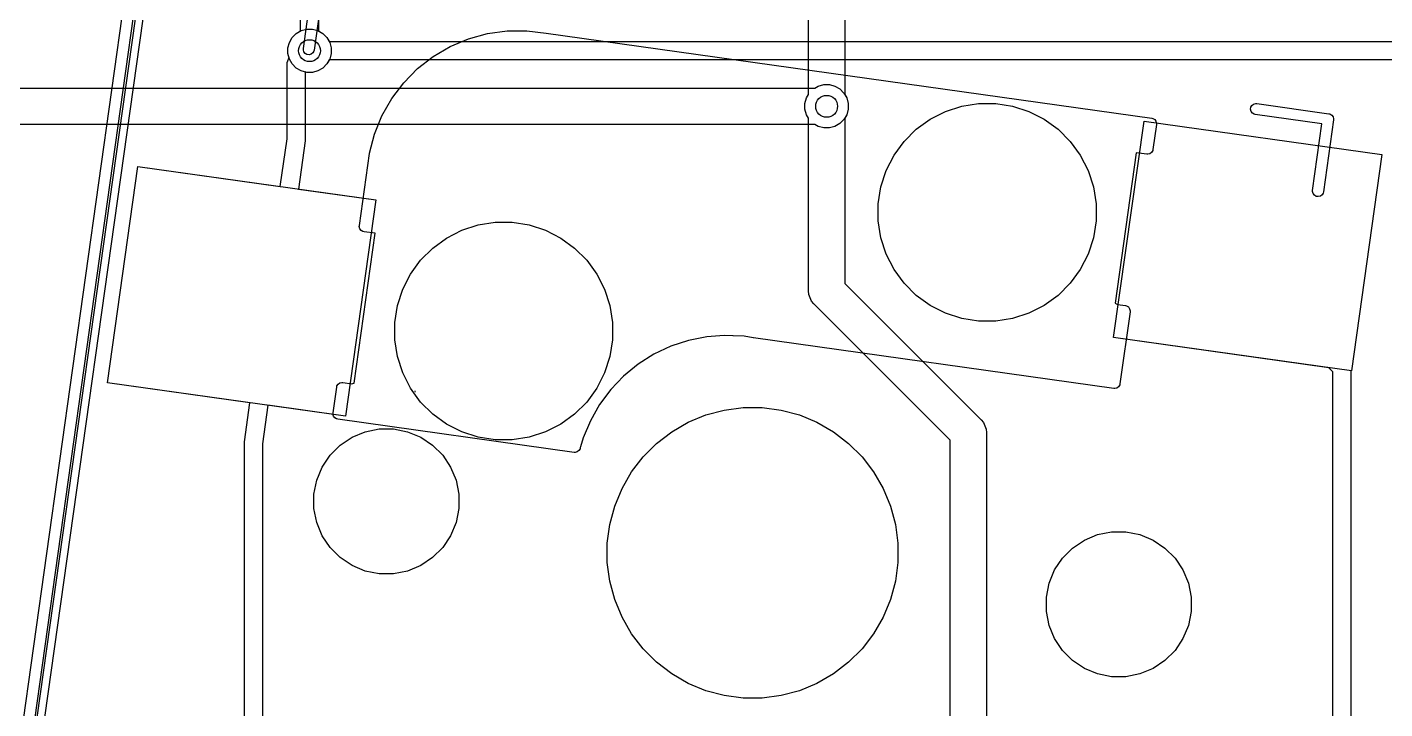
# Model space of a CAD drawing. Header units: millimetres. Extents: x 14 to 286, y -133 to -45.
# Drawn here: x 62.96 to 81.61, y -77.43 to -68.06 of the extents above; entities that cross this region are included whole.
import ezdxf

# ---------------------------------------------------------------- set-up
doc = ezdxf.new("R2010")
doc.units = ezdxf.units.MM
for name, color, linetype, true_color in [('B.Cu', 153, 'CONTINUOUS', 0x4d7fc4), ('B.Mask', 4, 'CONTINUOUS', 0x02ffee), ('B.Paste', 132, 'CONTINUOUS', 0x00c2c2), ('B.Silkscreen', 31, 'CONTINUOUS', 0xe8b2a7), ('F.Cu', 13, 'CONTINUOUS', 0xc83434), ('F.Mask', 201, 'CONTINUOUS', 0xd864ff), ('F.Silkscreen', 41, 'CONTINUOUS', 0xf2eda1), ('User.Drawings', 9, 'CONTINUOUS', 0xc2c2c2)]:
    doc.layers.add(name, color=color, linetype=linetype, true_color=true_color)

msp = doc.modelspace()

# ---------------------------------------------------------------- linework, layer by layer
at = {"layer": 'B.Cu', "linetype": 'CONTINUOUS'}
for p, q in [((73.6904, -68.989646), (73.6904, -64.4918)), ((66.7121, -68.116222), (66.7121, -64.562)), ((66.9621, -64.613776), (66.9621, -68.116222)), ((74.1904, -64.595353), (74.1904, -68.989646)), ((66.559936, -68.272695), (66.599094, -68.204872)), ((66.599094, -68.204872), (66.654472, -68.149494)), ((66.654472, -68.149494), (66.7121, -68.116222)), ((66.9621, -68.116222), (67.019728, -68.149494)), ((67.019728, -68.149494), (67.075106, -68.204872)), ((67.075106, -68.204872), (67.114264, -68.272695)), ((66.539667, -68.348342), (66.559936, -68.272695)), ((66.539667, -68.426658), (66.539667, -68.348342)), ((66.557208, -68.492124), (66.539667, -68.426658)), ((67.114264, -68.272695), (67.134533, -68.348342)), ((67.134533, -68.426658), (67.114264, -68.502305)), ((67.134533, -68.348342), (67.134533, -68.426658)), ((66.5275, -68.5721), (66.529902, -68.547714)), ((66.5275, -69.600462), (66.5275, -68.5721)), ((66.529902, -68.547714), (66.548566, -68.502654)), ((66.548566, -68.502654), (66.548571, -68.502648)), ((66.548571, -68.502648), (66.557208, -68.492124)), ((67.019728, -68.625506), (66.951905, -68.664664)), ((67.075106, -68.570128), (67.019728, -68.625506)), ((67.114264, -68.502305), (67.075106, -68.570128)), ((66.797942, -68.684933), (66.7775, -68.679455)), ((66.7775, -68.679455), (66.7775, -69.6092)), ((66.876258, -68.684933), (66.797942, -68.684933)), ((66.951905, -68.664664), (66.876258, -68.684933)), ((73.663236, -69.036695), (73.6904, -68.989646)), ((74.1904, -68.989646), (74.217564, -69.036695)), ((73.642967, -69.112342), (73.663236, -69.036695)), ((73.642967, -69.190658), (73.642967, -69.112342)), ((73.663236, -69.266305), (73.642967, -69.190658)), ((74.217564, -69.036695), (74.237833, -69.112342)), ((74.237833, -69.190658), (74.217564, -69.266305)), ((74.237833, -69.112342), (74.237833, -69.190658)), ((73.6904, -69.313353), (73.663236, -69.266305)), ((73.6904, -71.688), (73.6904, -69.313353)), ((74.217564, -69.266305), (74.1904, -69.313353)), ((74.1904, -69.313353), (74.1904, -71.584446)), ((77.883613, -72.326508), (78.301132, -69.355704)), ((78.301132, -69.355704), (81.569017, -69.814976)), ((66.435777, -70.253099), (66.5275, -69.600462)), ((66.776284, -69.626597), (66.683344, -70.287893)), ((66.776645, -69.617873), (66.776284, -69.626597)), ((66.7775, -69.6092), (66.776645, -69.617873)), ((81.569017, -69.814976), (81.151498, -72.78578)), ((64.062467, -72.949035), (64.479986, -69.978231)), ((64.479986, -69.978231), (66.435777, -70.253099)), ((66.683344, -70.287893), (67.747871, -70.437503)), ((67.747871, -70.437503), (67.330352, -73.408307)), ((74.1904, -71.584446), (76.062676, -73.456723)), ((73.695204, -71.736773), (73.6904, -71.688)), ((73.732533, -71.826893), (73.695204, -71.736773)), ((73.732537, -71.826897), (73.732533, -71.826893)), ((73.763623, -71.864777), (73.732537, -71.826897)), ((75.6359, -73.737053), (73.763623, -71.864777)), ((80.837469, -72.741646), (77.883613, -72.326508)), ((80.8928, -72.796976), (80.837469, -72.741646)), ((80.8928, -78.687622), (80.8928, -72.796976)), ((81.151498, -72.78578), (81.1428, -72.784557)), ((81.1428, -72.784557), (81.1428, -78.687622)), ((66.018249, -73.223902), (64.062467, -72.949035)), ((65.942917, -73.759903), (66.018249, -73.223902)), ((66.265815, -73.258695), (66.1917, -73.786037)), ((67.330352, -73.408307), (66.265815, -73.258695)), ((76.062676, -73.456723), (76.093762, -73.494602)), ((76.093762, -73.494602), (76.093767, -73.494607)), ((76.093767, -73.494607), (76.131096, -73.584727)), ((76.131096, -73.584727), (76.1359, -73.6335)), ((76.1359, -73.6335), (76.1359, -79.195246)), ((65.9417, -73.7773), (65.942555, -73.768614)), ((65.9417, -89.384023), (65.9417, -73.7773)), ((65.942555, -73.768614), (65.942917, -73.759903)), ((66.1917, -73.786037), (66.1917, -89.4358)), ((75.6359, -79.2988), (75.6359, -73.737053))]:
    msp.add_line(p, q, dxfattribs=at)
at = {"layer": 'B.Cu'}
for centre in [(66.8371, -68.3875), (73.9404, -69.1515)]:
    msp.add_circle(centre, 0.15, dxfattribs=at)
at = {"layer": 'B.Mask', "linetype": 'CONTINUOUS'}
for p, q in [((75.571855, -69.222119), (75.795712, -69.149383)), ((75.795712, -69.149383), (76.028191, -69.112562)), ((76.028191, -69.112562), (76.263569, -69.112562)), ((76.263569, -69.112562), (76.496048, -69.149383)), ((76.496048, -69.149383), (76.719905, -69.222119)), ((75.171708, -69.467329), (75.362132, -69.328978)), ((75.362132, -69.328978), (75.571855, -69.222119)), ((76.719905, -69.222119), (76.929628, -69.328978)), ((76.929628, -69.328978), (77.120052, -69.467329)), ((77.883613, -72.326508), (78.301132, -69.355704)), ((78.301132, -69.355704), (81.569017, -69.814976)), ((75.005271, -69.633766), (75.171708, -69.467329)), ((77.120052, -69.467329), (77.286489, -69.633766)), ((74.86692, -69.82419), (75.005271, -69.633766)), ((77.286489, -69.633766), (77.42484, -69.82419)), ((74.760061, -70.033913), (74.86692, -69.82419)), ((77.42484, -69.82419), (77.531699, -70.033913)), ((81.569017, -69.814976), (81.151498, -72.78578)), ((64.062467, -72.949035), (64.479986, -69.978231)), ((64.479986, -69.978231), (67.747871, -70.437503)), ((74.687325, -70.25777), (74.760061, -70.033913)), ((77.531699, -70.033913), (77.604435, -70.25777)), ((74.650504, -70.490249), (74.687325, -70.25777)), ((77.604435, -70.25777), (77.641256, -70.490249)), ((67.747871, -70.437503), (67.330352, -73.408307)), ((74.650504, -70.725627), (74.650504, -70.490249)), ((77.641256, -70.490249), (77.641256, -70.725627)), ((68.72043, -70.96051), (68.930153, -70.853651)), ((68.930153, -70.853651), (69.15401, -70.780915)), ((69.15401, -70.780915), (69.386489, -70.744094)), ((69.386489, -70.744094), (69.621867, -70.744094)), ((69.621867, -70.744094), (69.854346, -70.780915)), ((69.854346, -70.780915), (70.078203, -70.853651)), ((70.078203, -70.853651), (70.287926, -70.96051)), ((74.687325, -70.958106), (74.650504, -70.725627)), ((77.641256, -70.725627), (77.604435, -70.958106)), ((68.530006, -71.098861), (68.72043, -70.96051)), ((70.287926, -70.96051), (70.47835, -71.098861)), ((74.760061, -71.181963), (74.687325, -70.958106)), ((77.604435, -70.958106), (77.531699, -71.181963)), ((68.363569, -71.265298), (68.530006, -71.098861)), ((70.47835, -71.098861), (70.644787, -71.265298)), ((74.86692, -71.391686), (74.760061, -71.181963)), ((77.531699, -71.181963), (77.42484, -71.391686)), ((68.225218, -71.455722), (68.363569, -71.265298)), ((70.644787, -71.265298), (70.783138, -71.455722)), ((75.005271, -71.58211), (74.86692, -71.391686)), ((77.42484, -71.391686), (77.286489, -71.58211)), ((68.118359, -71.665445), (68.225218, -71.455722)), ((70.783138, -71.455722), (70.889997, -71.665445)), ((75.171708, -71.748547), (75.005271, -71.58211)), ((77.286489, -71.58211), (77.120052, -71.748547)), ((68.045623, -71.889302), (68.118359, -71.665445)), ((70.889997, -71.665445), (70.962733, -71.889302)), ((75.362132, -71.886898), (75.171708, -71.748547)), ((77.120052, -71.748547), (76.929628, -71.886898)), ((68.008802, -72.121781), (68.045623, -71.889302)), ((70.962733, -71.889302), (70.999554, -72.121781)), ((75.571855, -71.993757), (75.362132, -71.886898)), ((76.929628, -71.886898), (76.719905, -71.993757)), ((68.008802, -72.357159), (68.008802, -72.121781)), ((70.999554, -72.121781), (70.999554, -72.357159)), ((75.795712, -72.066493), (75.571855, -71.993757)), ((76.028191, -72.103314), (75.795712, -72.066493)), ((76.263569, -72.103314), (76.028191, -72.103314)), ((76.496048, -72.066493), (76.263569, -72.103314)), ((76.719905, -71.993757), (76.496048, -72.066493)), ((68.045623, -72.589638), (68.008802, -72.357159)), ((70.999554, -72.357159), (70.962733, -72.589638)), ((81.151498, -72.78578), (77.883613, -72.326508)), ((68.118359, -72.813495), (68.045623, -72.589638)), ((70.962733, -72.589638), (70.889997, -72.813495)), ((68.225218, -73.023218), (68.118359, -72.813495)), ((70.889997, -72.813495), (70.783138, -73.023218)), ((67.330352, -73.408307), (64.062467, -72.949035)), ((68.363569, -73.213642), (68.225218, -73.023218)), ((70.783138, -73.023218), (70.644787, -73.213642)), ((68.530006, -73.380079), (68.363569, -73.213642)), ((70.644787, -73.213642), (70.47835, -73.380079)), ((72.533419, -73.323429), (72.792794, -73.289282)), ((72.792794, -73.289282), (73.054406, -73.289282)), ((73.054406, -73.289282), (73.313781, -73.323429)), ((68.72043, -73.51843), (68.530006, -73.380079)), ((70.47835, -73.380079), (70.287926, -73.51843)), ((72.039023, -73.491255), (72.280721, -73.39114)), ((72.280721, -73.39114), (72.533419, -73.323429)), ((73.313781, -73.323429), (73.566479, -73.39114)), ((73.566479, -73.39114), (73.808177, -73.491255)), ((67.421641, -73.69608), (67.602753, -73.621061)), ((67.602753, -73.621061), (67.795021, -73.582816)), ((67.795021, -73.582816), (67.991055, -73.582816)), ((67.991055, -73.582816), (68.183323, -73.621061)), ((68.183323, -73.621061), (68.364435, -73.69608)), ((68.930153, -73.625289), (68.72043, -73.51843)), ((69.15401, -73.698025), (68.930153, -73.625289)), ((70.078203, -73.625289), (69.854346, -73.698025)), ((70.287926, -73.51843), (70.078203, -73.625289)), ((71.604908, -73.78132), (71.81246, -73.622061)), ((71.81246, -73.622061), (72.039023, -73.491255)), ((73.808177, -73.491255), (74.03474, -73.622061)), ((74.03474, -73.622061), (74.242292, -73.78132)), ((67.120028, -73.943608), (67.258645, -73.804991)), ((67.258645, -73.804991), (67.421641, -73.69608)), ((68.364435, -73.69608), (68.527431, -73.804991)), ((68.527431, -73.804991), (68.666048, -73.943608)), ((69.386489, -73.734846), (69.15401, -73.698025)), ((69.621867, -73.734846), (69.386489, -73.734846)), ((69.854346, -73.698025), (69.621867, -73.734846)), ((71.41992, -73.966308), (71.604908, -73.78132)), ((74.242292, -73.78132), (74.42728, -73.966308)), ((67.011117, -74.106604), (67.120028, -73.943608)), ((68.666048, -73.943608), (68.774959, -74.106604)), ((71.260661, -74.17386), (71.41992, -73.966308)), ((74.42728, -73.966308), (74.586539, -74.17386)), ((66.936098, -74.287716), (67.011117, -74.106604)), ((68.774959, -74.106604), (68.849978, -74.287716)), ((71.129855, -74.400423), (71.260661, -74.17386)), ((74.586539, -74.17386), (74.717345, -74.400423)), ((66.897853, -74.479984), (66.936098, -74.287716)), ((68.849978, -74.287716), (68.888223, -74.479984)), ((71.02974, -74.642121), (71.129855, -74.400423)), ((74.717345, -74.400423), (74.81746, -74.642121)), ((66.897853, -74.676018), (66.897853, -74.479984)), ((68.888223, -74.479984), (68.888223, -74.676018)), ((66.936098, -74.868286), (66.897853, -74.676018)), ((68.888223, -74.676018), (68.849978, -74.868286)), ((70.962029, -74.894819), (71.02974, -74.642121)), ((74.81746, -74.642121), (74.885171, -74.894819)), ((67.011117, -75.049398), (66.936098, -74.868286)), ((68.849978, -74.868286), (68.774959, -75.049398)), ((70.927882, -75.154194), (70.962029, -74.894819)), ((74.885171, -74.894819), (74.919318, -75.154194)), ((67.120028, -75.212394), (67.011117, -75.049398)), ((68.774959, -75.049398), (68.666048, -75.212394)), ((70.927882, -75.415806), (70.927882, -75.154194)), ((74.919318, -75.154194), (74.919318, -75.415806)), ((77.319769, -75.218989), (77.482765, -75.110078)), ((77.482765, -75.110078), (77.663877, -75.035059)), ((77.663877, -75.035059), (77.856145, -74.996814)), ((77.856145, -74.996814), (78.052179, -74.996814)), ((78.052179, -74.996814), (78.244447, -75.035059)), ((78.244447, -75.035059), (78.425559, -75.110078)), ((78.425559, -75.110078), (78.588555, -75.218989)), ((67.258645, -75.351011), (67.120028, -75.212394)), ((68.666048, -75.212394), (68.527431, -75.351011)), ((77.181152, -75.357606), (77.319769, -75.218989)), ((78.588555, -75.218989), (78.727172, -75.357606)), ((67.421641, -75.459922), (67.258645, -75.351011)), ((67.602753, -75.534941), (67.421641, -75.459922)), ((67.795021, -75.573186), (67.602753, -75.534941)), ((68.183323, -75.534941), (67.991055, -75.573186)), ((68.364435, -75.459922), (68.183323, -75.534941)), ((68.527431, -75.351011), (68.364435, -75.459922)), ((70.962029, -75.675181), (70.927882, -75.415806)), ((74.919318, -75.415806), (74.885171, -75.675181)), ((76.997222, -75.701714), (77.072241, -75.520602)), ((77.072241, -75.520602), (77.181152, -75.357606)), ((78.727172, -75.357606), (78.836083, -75.520602)), ((78.836083, -75.520602), (78.911102, -75.701714)), ((67.991055, -75.573186), (67.795021, -75.573186)), ((71.02974, -75.927879), (70.962029, -75.675181)), ((74.885171, -75.675181), (74.81746, -75.927879)), ((76.958977, -75.893982), (76.997222, -75.701714)), ((78.911102, -75.701714), (78.949347, -75.893982)), ((76.958977, -76.090016), (76.958977, -75.893982)), ((78.949347, -75.893982), (78.949347, -76.090016)), ((71.129855, -76.169577), (71.02974, -75.927879)), ((74.81746, -75.927879), (74.717345, -76.169577)), ((76.997222, -76.282284), (76.958977, -76.090016)), ((78.949347, -76.090016), (78.911102, -76.282284)), ((71.260661, -76.39614), (71.129855, -76.169577)), ((74.717345, -76.169577), (74.586539, -76.39614)), ((77.072241, -76.463396), (76.997222, -76.282284)), ((78.911102, -76.282284), (78.836083, -76.463396)), ((71.41992, -76.603692), (71.260661, -76.39614)), ((74.586539, -76.39614), (74.42728, -76.603692)), ((77.181152, -76.626392), (77.072241, -76.463396)), ((78.836083, -76.463396), (78.727172, -76.626392)), ((71.604908, -76.78868), (71.41992, -76.603692)), ((74.42728, -76.603692), (74.242292, -76.78868)), ((77.319769, -76.765009), (77.181152, -76.626392)), ((78.727172, -76.626392), (78.588555, -76.765009)), ((71.81246, -76.947939), (71.604908, -76.78868)), ((74.242292, -76.78868), (74.03474, -76.947939)), ((77.482765, -76.87392), (77.319769, -76.765009)), ((78.588555, -76.765009), (78.425559, -76.87392)), ((72.039023, -77.078745), (71.81246, -76.947939)), ((74.03474, -76.947939), (73.808177, -77.078745)), ((77.663877, -76.948939), (77.482765, -76.87392)), ((77.856145, -76.987184), (77.663877, -76.948939)), ((78.052179, -76.987184), (77.856145, -76.987184)), ((78.244447, -76.948939), (78.052179, -76.987184)), ((78.425559, -76.87392), (78.244447, -76.948939)), ((72.280721, -77.17886), (72.039023, -77.078745)), ((72.533419, -77.246571), (72.280721, -77.17886)), ((73.566479, -77.17886), (73.313781, -77.246571)), ((73.808177, -77.078745), (73.566479, -77.17886)), ((72.792794, -77.280718), (72.533419, -77.246571)), ((73.054406, -77.280718), (72.792794, -77.280718)), ((73.313781, -77.246571), (73.054406, -77.280718))]:
    msp.add_line(p, q, dxfattribs=at)
at = {"layer": 'B.Paste', "linetype": 'CONTINUOUS'}
for p, q in [((77.883613, -72.326508), (78.301132, -69.355704)), ((78.301132, -69.355704), (81.569017, -69.814976)), ((81.569017, -69.814976), (81.151498, -72.78578)), ((64.062467, -72.949035), (64.479986, -69.978231)), ((64.479986, -69.978231), (67.747871, -70.437503)), ((67.747871, -70.437503), (67.330352, -73.408307)), ((81.151498, -72.78578), (77.883613, -72.326508)), ((67.330352, -73.408307), (64.062467, -72.949035))]:
    msp.add_line(p, q, dxfattribs=at)
at = {"layer": 'B.Silkscreen', "linetype": 'CONTINUOUS'}
for p, q in [((68.770313, -68.329999), (69.020667, -68.224309)), ((69.020667, -68.224309), (69.282676, -68.152201)), ((69.282676, -68.152201), (69.551854, -68.114908)), ((69.551854, -68.114908), (69.823598, -68.11307)), ((69.823598, -68.11307), (70.087725, -68.146026)), ((70.087725, -68.146026), (70.089561, -68.146103)), ((70.089561, -68.146103), (78.407814, -69.315157)), ((68.535895, -68.467463), (68.770313, -68.329999)), ((68.130574, -68.827801), (68.321426, -68.634349)), ((68.321426, -68.634349), (68.535895, -68.467463)), ((67.966605, -69.044508), (68.130574, -68.827801)), ((67.832326, -69.280764), (67.966605, -69.044508)), ((67.730032, -69.532526), (67.832326, -69.280764)), ((78.407814, -69.315157), (78.422103, -69.31862)), ((78.422103, -69.31862), (78.447317, -69.333473)), ((78.447317, -69.333473), (78.464928, -69.356843)), ((78.464928, -69.356843), (78.471989, -69.384146)), ((67.661476, -69.795486), (67.730032, -69.532526)), ((78.471646, -69.399865), (78.422935, -69.746459)), ((78.472255, -69.385175), (78.471646, -69.399865)), ((78.471989, -69.384146), (78.472255, -69.385175)), ((78.422935, -69.746459), (78.419472, -69.760748)), ((67.521689, -70.789449), (67.660862, -69.799181)), ((67.660862, -69.799181), (67.661571, -69.796251)), ((67.661571, -69.796251), (67.661476, -69.795486)), ((78.194638, -69.79011), (77.904398, -71.855278)), ((78.338226, -69.810291), (78.194638, -69.79011)), ((78.352906, -69.810899), (78.338226, -69.810291)), ((78.352917, -69.810901), (78.352906, -69.810899)), ((78.381249, -69.803573), (78.352917, -69.810901)), ((78.404619, -69.785962), (78.381249, -69.803573)), ((78.419472, -69.760748), (78.404619, -69.785962)), ((67.521079, -70.804139), (67.521689, -70.789449)), ((67.528407, -70.832471), (67.521079, -70.804139)), ((67.546018, -70.855841), (67.528407, -70.832471)), ((67.571232, -70.870694), (67.546018, -70.855841)), ((67.585521, -70.874157), (67.571232, -70.870694)), ((67.449611, -72.954924), (67.739014, -70.895728)), ((67.739014, -70.895728), (67.585521, -70.874157)), ((77.904398, -71.855278), (77.937127, -71.874557)), ((77.937127, -71.874557), (78.045964, -71.889854)), ((78.109796, -71.974562), (77.970622, -72.96483)), ((78.045964, -71.889854), (78.060253, -71.893317)), ((78.060253, -71.893317), (78.085467, -71.90817)), ((78.085467, -71.90817), (78.103078, -71.93154)), ((78.103078, -71.93154), (78.110406, -71.959872)), ((78.110406, -71.959872), (78.109796, -71.974562)), ((72.294213, -72.317757), (72.042771, -72.367928)), ((72.531188, -72.300004), (72.294213, -72.317757)), ((72.650623, -72.304625), (72.531188, -72.300004)), ((72.655158, -72.303595), (72.650623, -72.304625)), ((72.806006, -72.310751), (72.655158, -72.303595)), ((72.932355, -72.332451), (72.806006, -72.310751)), ((72.932849, -72.332379), (72.932355, -72.332451)), ((72.934574, -72.332797), (72.932849, -72.332379)), ((77.885914, -73.028662), (72.934574, -72.332797)), ((71.799318, -72.448369), (71.567482, -72.557879)), ((72.042771, -72.367928), (71.799318, -72.448369)), ((71.350721, -72.694827), (71.152265, -72.85717)), ((71.567482, -72.557879), (71.350721, -72.694827)), ((71.152265, -72.85717), (70.975073, -73.042489)), ((67.159839, -73.364146), (67.209941, -73.00765)), ((67.209941, -73.00765), (67.213404, -72.99336)), ((67.213404, -72.99336), (67.228257, -72.968146)), ((67.228257, -72.968146), (67.251627, -72.950535)), ((67.251627, -72.950535), (67.253154, -72.95014)), ((67.253154, -72.95014), (67.279959, -72.943207)), ((67.279959, -72.943207), (67.294649, -72.943817)), ((67.294649, -72.943817), (67.420028, -72.961438)), ((67.420028, -72.961438), (67.445823, -72.954767)), ((67.445823, -72.954767), (67.449611, -72.954924)), ((68.28481, -73.062624), (68.283759, -73.06768)), ((68.283759, -73.06768), (68.294107, -73.069134)), ((68.294107, -73.069134), (68.28481, -73.062624)), ((70.975073, -73.042489), (70.821786, -73.248021)), ((77.900603, -73.029271), (77.885914, -73.028662)), ((77.900604, -73.029272), (77.900603, -73.029271)), ((77.900605, -73.029272), (77.900604, -73.029271)), ((77.900604, -73.029271), (77.900604, -73.029272)), ((77.928936, -73.021944), (77.900605, -73.029272)), ((77.952306, -73.004333), (77.928936, -73.021944)), ((77.967159, -72.979119), (77.952306, -73.004333)), ((77.970622, -72.96483), (77.967159, -72.979119)), ((70.821786, -73.248021), (70.69469, -73.470702)), ((67.159229, -73.378836), (67.159839, -73.364146)), ((67.166557, -73.407168), (67.159229, -73.378836)), ((67.184168, -73.430538), (67.166557, -73.407168)), ((67.209382, -73.445391), (67.184168, -73.430538)), ((67.223671, -73.448854), (67.209382, -73.445391)), ((70.47175, -73.905342), (67.223671, -73.448854)), ((70.69469, -73.470702), (70.595679, -73.707212)), ((70.552995, -73.855799), (70.538142, -73.881013)), ((70.555334, -73.839154), (70.552995, -73.855799)), ((70.561018, -73.830637), (70.555334, -73.839154)), ((70.595679, -73.707212), (70.561018, -73.830637)), ((70.48644, -73.905952), (70.47175, -73.905342)), ((70.514772, -73.898624), (70.48644, -73.905952)), ((70.538142, -73.881013), (70.514772, -73.898624))]:
    msp.add_line(p, q, dxfattribs=at)
at = {"layer": 'F.Cu', "linetype": 'CONTINUOUS'}
for p, q in [((66.559936, -68.272695), (66.599094, -68.204872)), ((66.599094, -68.204872), (66.654472, -68.149494)), ((66.654472, -68.149494), (66.722295, -68.110336)), ((66.722295, -68.110336), (66.797942, -68.090067)), ((66.797942, -68.090067), (66.876258, -68.090067)), ((66.876258, -68.090067), (66.951905, -68.110336)), ((66.951905, -68.110336), (67.019728, -68.149494)), ((67.019728, -68.149494), (67.075106, -68.204872)), ((67.075106, -68.204872), (67.108378, -68.2625)), ((67.108378, -68.2625), (97.1338, -68.2625)), ((66.539667, -68.348342), (66.559936, -68.272695)), ((66.539667, -68.426658), (66.539667, -68.348342)), ((66.559936, -68.502305), (66.539667, -68.426658)), ((66.599094, -68.570128), (66.559936, -68.502305)), ((66.654472, -68.625506), (66.599094, -68.570128)), ((66.722295, -68.664664), (66.654472, -68.625506)), ((67.019728, -68.625506), (66.951905, -68.664664)), ((67.075106, -68.570128), (67.019728, -68.625506)), ((67.108378, -68.5125), (67.075106, -68.570128)), ((97.082024, -68.5125), (67.108378, -68.5125)), ((66.797942, -68.684933), (66.722295, -68.664664)), ((66.876258, -68.684933), (66.797942, -68.684933)), ((66.951905, -68.664664), (66.876258, -68.684933)), ((62.2554, -68.9015), (73.778546, -68.9015)), ((73.778546, -68.9015), (73.825595, -68.874336)), ((73.825595, -68.874336), (73.901242, -68.854067)), ((73.901242, -68.854067), (73.979558, -68.854067)), ((73.979558, -68.854067), (74.055205, -68.874336)), ((74.055205, -68.874336), (74.123028, -68.913494)), ((74.123028, -68.913494), (74.178406, -68.968872)), ((74.178406, -68.968872), (74.217564, -69.036695)), ((74.217564, -69.036695), (74.237833, -69.112342)), ((74.237833, -69.190658), (74.217564, -69.266305)), ((74.237833, -69.112342), (74.237833, -69.190658)), ((74.178406, -69.334128), (74.123028, -69.389506)), ((74.217564, -69.266305), (74.178406, -69.334128)), ((73.778546, -69.4015), (62.358953, -69.4015)), ((73.825595, -69.428664), (73.778546, -69.4015)), ((73.901242, -69.448933), (73.825595, -69.428664)), ((73.979558, -69.448933), (73.901242, -69.448933)), ((74.055205, -69.428664), (73.979558, -69.448933)), ((74.123028, -69.389506), (74.055205, -69.428664))]:
    msp.add_line(p, q, dxfattribs=at)
at = {"layer": 'F.Cu'}
for centre in [(66.8371, -68.3875), (73.9404, -69.1515)]:
    msp.add_circle(centre, 0.15, dxfattribs=at)
at = {"layer": 'F.Mask', "linetype": 'CONTINUOUS'}
for p, q in [((75.571855, -69.222119), (75.795712, -69.149383)), ((75.795712, -69.149383), (76.028191, -69.112562)), ((76.028191, -69.112562), (76.263569, -69.112562)), ((76.263569, -69.112562), (76.496048, -69.149383)), ((76.496048, -69.149383), (76.719905, -69.222119)), ((75.171708, -69.467329), (75.362132, -69.328978)), ((75.362132, -69.328978), (75.571855, -69.222119)), ((76.719905, -69.222119), (76.929628, -69.328978)), ((76.929628, -69.328978), (77.120052, -69.467329)), ((75.005271, -69.633766), (75.171708, -69.467329)), ((77.120052, -69.467329), (77.286489, -69.633766)), ((74.86692, -69.82419), (75.005271, -69.633766)), ((77.286489, -69.633766), (77.42484, -69.82419)), ((74.760061, -70.033913), (74.86692, -69.82419)), ((77.42484, -69.82419), (77.531699, -70.033913)), ((74.687325, -70.25777), (74.760061, -70.033913)), ((77.531699, -70.033913), (77.604435, -70.25777)), ((74.650504, -70.490249), (74.687325, -70.25777)), ((77.604435, -70.25777), (77.641256, -70.490249)), ((74.650504, -70.725627), (74.650504, -70.490249)), ((77.641256, -70.490249), (77.641256, -70.725627)), ((68.72043, -70.96051), (68.930153, -70.853651)), ((68.930153, -70.853651), (69.15401, -70.780915)), ((69.15401, -70.780915), (69.386489, -70.744094)), ((69.386489, -70.744094), (69.621867, -70.744094)), ((69.621867, -70.744094), (69.854346, -70.780915)), ((69.854346, -70.780915), (70.078203, -70.853651)), ((70.078203, -70.853651), (70.287926, -70.96051)), ((74.687325, -70.958106), (74.650504, -70.725627)), ((77.641256, -70.725627), (77.604435, -70.958106)), ((68.530006, -71.098861), (68.72043, -70.96051)), ((70.287926, -70.96051), (70.47835, -71.098861)), ((74.760061, -71.181963), (74.687325, -70.958106)), ((77.604435, -70.958106), (77.531699, -71.181963)), ((68.363569, -71.265298), (68.530006, -71.098861)), ((70.47835, -71.098861), (70.644787, -71.265298)), ((74.86692, -71.391686), (74.760061, -71.181963)), ((77.531699, -71.181963), (77.42484, -71.391686)), ((68.225218, -71.455722), (68.363569, -71.265298)), ((70.644787, -71.265298), (70.783138, -71.455722)), ((75.005271, -71.58211), (74.86692, -71.391686)), ((77.42484, -71.391686), (77.286489, -71.58211)), ((68.118359, -71.665445), (68.225218, -71.455722)), ((70.783138, -71.455722), (70.889997, -71.665445)), ((75.171708, -71.748547), (75.005271, -71.58211)), ((77.286489, -71.58211), (77.120052, -71.748547)), ((68.045623, -71.889302), (68.118359, -71.665445)), ((70.889997, -71.665445), (70.962733, -71.889302)), ((75.362132, -71.886898), (75.171708, -71.748547)), ((77.120052, -71.748547), (76.929628, -71.886898)), ((68.008802, -72.121781), (68.045623, -71.889302)), ((70.962733, -71.889302), (70.999554, -72.121781)), ((75.571855, -71.993757), (75.362132, -71.886898)), ((76.929628, -71.886898), (76.719905, -71.993757)), ((68.008802, -72.357159), (68.008802, -72.121781)), ((70.999554, -72.121781), (70.999554, -72.357159)), ((75.795712, -72.066493), (75.571855, -71.993757)), ((76.028191, -72.103314), (75.795712, -72.066493)), ((76.263569, -72.103314), (76.028191, -72.103314)), ((76.496048, -72.066493), (76.263569, -72.103314)), ((76.719905, -71.993757), (76.496048, -72.066493)), ((68.045623, -72.589638), (68.008802, -72.357159)), ((70.999554, -72.357159), (70.962733, -72.589638)), ((68.118359, -72.813495), (68.045623, -72.589638)), ((70.962733, -72.589638), (70.889997, -72.813495)), ((68.225218, -73.023218), (68.118359, -72.813495)), ((70.889997, -72.813495), (70.783138, -73.023218)), ((68.363569, -73.213642), (68.225218, -73.023218)), ((70.783138, -73.023218), (70.644787, -73.213642)), ((68.530006, -73.380079), (68.363569, -73.213642)), ((70.644787, -73.213642), (70.47835, -73.380079)), ((72.533419, -73.323429), (72.792794, -73.289282)), ((72.792794, -73.289282), (73.054406, -73.289282)), ((73.054406, -73.289282), (73.313781, -73.323429)), ((68.72043, -73.51843), (68.530006, -73.380079)), ((70.47835, -73.380079), (70.287926, -73.51843)), ((72.039023, -73.491255), (72.280721, -73.39114)), ((72.280721, -73.39114), (72.533419, -73.323429)), ((73.313781, -73.323429), (73.566479, -73.39114)), ((73.566479, -73.39114), (73.808177, -73.491255)), ((67.421641, -73.69608), (67.602753, -73.621061)), ((67.602753, -73.621061), (67.795021, -73.582816)), ((67.795021, -73.582816), (67.991055, -73.582816)), ((67.991055, -73.582816), (68.183323, -73.621061)), ((68.183323, -73.621061), (68.364435, -73.69608)), ((68.930153, -73.625289), (68.72043, -73.51843)), ((69.15401, -73.698025), (68.930153, -73.625289)), ((70.078203, -73.625289), (69.854346, -73.698025)), ((70.287926, -73.51843), (70.078203, -73.625289)), ((71.604908, -73.78132), (71.81246, -73.622061)), ((71.81246, -73.622061), (72.039023, -73.491255)), ((73.808177, -73.491255), (74.03474, -73.622061)), ((74.03474, -73.622061), (74.242292, -73.78132)), ((67.120028, -73.943608), (67.258645, -73.804991)), ((67.258645, -73.804991), (67.421641, -73.69608)), ((68.364435, -73.69608), (68.527431, -73.804991)), ((68.527431, -73.804991), (68.666048, -73.943608)), ((69.386489, -73.734846), (69.15401, -73.698025)), ((69.621867, -73.734846), (69.386489, -73.734846)), ((69.854346, -73.698025), (69.621867, -73.734846)), ((71.41992, -73.966308), (71.604908, -73.78132)), ((74.242292, -73.78132), (74.42728, -73.966308)), ((67.011117, -74.106604), (67.120028, -73.943608)), ((68.666048, -73.943608), (68.774959, -74.106604)), ((71.260661, -74.17386), (71.41992, -73.966308)), ((74.42728, -73.966308), (74.586539, -74.17386)), ((66.936098, -74.287716), (67.011117, -74.106604)), ((68.774959, -74.106604), (68.849978, -74.287716)), ((71.129855, -74.400423), (71.260661, -74.17386)), ((74.586539, -74.17386), (74.717345, -74.400423)), ((66.897853, -74.479984), (66.936098, -74.287716)), ((68.849978, -74.287716), (68.888223, -74.479984)), ((71.02974, -74.642121), (71.129855, -74.400423)), ((74.717345, -74.400423), (74.81746, -74.642121)), ((66.897853, -74.676018), (66.897853, -74.479984)), ((68.888223, -74.479984), (68.888223, -74.676018)), ((66.936098, -74.868286), (66.897853, -74.676018)), ((68.888223, -74.676018), (68.849978, -74.868286)), ((70.962029, -74.894819), (71.02974, -74.642121)), ((74.81746, -74.642121), (74.885171, -74.894819)), ((67.011117, -75.049398), (66.936098, -74.868286)), ((68.849978, -74.868286), (68.774959, -75.049398)), ((70.927882, -75.154194), (70.962029, -74.894819)), ((74.885171, -74.894819), (74.919318, -75.154194)), ((67.120028, -75.212394), (67.011117, -75.049398)), ((68.774959, -75.049398), (68.666048, -75.212394)), ((70.927882, -75.415806), (70.927882, -75.154194)), ((74.919318, -75.154194), (74.919318, -75.415806)), ((77.319769, -75.218989), (77.482765, -75.110078)), ((77.482765, -75.110078), (77.663877, -75.035059)), ((77.663877, -75.035059), (77.856145, -74.996814)), ((77.856145, -74.996814), (78.052179, -74.996814)), ((78.052179, -74.996814), (78.244447, -75.035059)), ((78.244447, -75.035059), (78.425559, -75.110078)), ((78.425559, -75.110078), (78.588555, -75.218989)), ((67.258645, -75.351011), (67.120028, -75.212394)), ((68.666048, -75.212394), (68.527431, -75.351011)), ((77.181152, -75.357606), (77.319769, -75.218989)), ((78.588555, -75.218989), (78.727172, -75.357606)), ((67.421641, -75.459922), (67.258645, -75.351011)), ((67.602753, -75.534941), (67.421641, -75.459922)), ((67.795021, -75.573186), (67.602753, -75.534941)), ((68.183323, -75.534941), (67.991055, -75.573186)), ((68.364435, -75.459922), (68.183323, -75.534941)), ((68.527431, -75.351011), (68.364435, -75.459922)), ((70.962029, -75.675181), (70.927882, -75.415806)), ((74.919318, -75.415806), (74.885171, -75.675181)), ((76.997222, -75.701714), (77.072241, -75.520602)), ((77.072241, -75.520602), (77.181152, -75.357606)), ((78.727172, -75.357606), (78.836083, -75.520602)), ((78.836083, -75.520602), (78.911102, -75.701714)), ((67.991055, -75.573186), (67.795021, -75.573186)), ((71.02974, -75.927879), (70.962029, -75.675181)), ((74.885171, -75.675181), (74.81746, -75.927879)), ((76.958977, -75.893982), (76.997222, -75.701714)), ((78.911102, -75.701714), (78.949347, -75.893982)), ((76.958977, -76.090016), (76.958977, -75.893982)), ((78.949347, -75.893982), (78.949347, -76.090016)), ((71.129855, -76.169577), (71.02974, -75.927879)), ((74.81746, -75.927879), (74.717345, -76.169577)), ((76.997222, -76.282284), (76.958977, -76.090016)), ((78.949347, -76.090016), (78.911102, -76.282284)), ((71.260661, -76.39614), (71.129855, -76.169577)), ((74.717345, -76.169577), (74.586539, -76.39614)), ((77.072241, -76.463396), (76.997222, -76.282284)), ((78.911102, -76.282284), (78.836083, -76.463396)), ((71.41992, -76.603692), (71.260661, -76.39614)), ((74.586539, -76.39614), (74.42728, -76.603692)), ((77.181152, -76.626392), (77.072241, -76.463396)), ((78.836083, -76.463396), (78.727172, -76.626392)), ((71.604908, -76.78868), (71.41992, -76.603692)), ((74.42728, -76.603692), (74.242292, -76.78868)), ((77.319769, -76.765009), (77.181152, -76.626392)), ((78.727172, -76.626392), (78.588555, -76.765009)), ((71.81246, -76.947939), (71.604908, -76.78868)), ((74.242292, -76.78868), (74.03474, -76.947939)), ((77.482765, -76.87392), (77.319769, -76.765009)), ((78.588555, -76.765009), (78.425559, -76.87392)), ((72.039023, -77.078745), (71.81246, -76.947939)), ((74.03474, -76.947939), (73.808177, -77.078745)), ((77.663877, -76.948939), (77.482765, -76.87392)), ((77.856145, -76.987184), (77.663877, -76.948939)), ((78.052179, -76.987184), (77.856145, -76.987184)), ((78.244447, -76.948939), (78.052179, -76.987184)), ((78.425559, -76.87392), (78.244447, -76.948939)), ((72.280721, -77.17886), (72.039023, -77.078745)), ((72.533419, -77.246571), (72.280721, -77.17886)), ((73.566479, -77.17886), (73.313781, -77.246571)), ((73.808177, -77.078745), (73.566479, -77.17886)), ((72.792794, -77.280718), (72.533419, -77.246571)), ((73.054406, -77.280718), (72.792794, -77.280718)), ((73.313781, -77.246571), (73.054406, -77.280718))]:
    msp.add_line(p, q, dxfattribs=at)
at = {"layer": 'F.Silkscreen', "linetype": 'CONTINUOUS'}
for p, q in [((72.533419, -73.323429), (72.792794, -73.289282)), ((72.792794, -73.289282), (73.054406, -73.289282)), ((73.054406, -73.289282), (73.313781, -73.323429)), ((72.039023, -73.491255), (72.280721, -73.39114)), ((72.280721, -73.39114), (72.533419, -73.323429)), ((73.313781, -73.323429), (73.566479, -73.39114)), ((73.566479, -73.39114), (73.808177, -73.491255)), ((67.421641, -73.69608), (67.602753, -73.621061)), ((67.602753, -73.621061), (67.795021, -73.582816)), ((67.795021, -73.582816), (67.991055, -73.582816)), ((67.991055, -73.582816), (68.183323, -73.621061)), ((68.183323, -73.621061), (68.364435, -73.69608)), ((71.604908, -73.78132), (71.81246, -73.622061)), ((71.81246, -73.622061), (72.039023, -73.491255)), ((73.808177, -73.491255), (74.03474, -73.622061)), ((74.03474, -73.622061), (74.242292, -73.78132)), ((67.120028, -73.943608), (67.258645, -73.804991)), ((67.258645, -73.804991), (67.421641, -73.69608)), ((68.364435, -73.69608), (68.527431, -73.804991)), ((68.527431, -73.804991), (68.666048, -73.943608)), ((71.41992, -73.966308), (71.604908, -73.78132)), ((74.242292, -73.78132), (74.42728, -73.966308)), ((67.011117, -74.106604), (67.120028, -73.943608)), ((68.666048, -73.943608), (68.774959, -74.106604)), ((71.260661, -74.17386), (71.41992, -73.966308)), ((74.42728, -73.966308), (74.586539, -74.17386)), ((66.936098, -74.287716), (67.011117, -74.106604)), ((68.774959, -74.106604), (68.849978, -74.287716)), ((71.129855, -74.400423), (71.260661, -74.17386)), ((74.586539, -74.17386), (74.717345, -74.400423)), ((66.897853, -74.479984), (66.936098, -74.287716)), ((68.849978, -74.287716), (68.888223, -74.479984)), ((71.02974, -74.642121), (71.129855, -74.400423)), ((74.717345, -74.400423), (74.81746, -74.642121)), ((66.897853, -74.676018), (66.897853, -74.479984)), ((68.888223, -74.479984), (68.888223, -74.676018)), ((66.936098, -74.868286), (66.897853, -74.676018)), ((68.888223, -74.676018), (68.849978, -74.868286)), ((70.962029, -74.894819), (71.02974, -74.642121)), ((74.81746, -74.642121), (74.885171, -74.894819)), ((67.011117, -75.049398), (66.936098, -74.868286)), ((68.849978, -74.868286), (68.774959, -75.049398)), ((70.927882, -75.154194), (70.962029, -74.894819)), ((74.885171, -74.894819), (74.919318, -75.154194)), ((67.120028, -75.212394), (67.011117, -75.049398)), ((68.774959, -75.049398), (68.666048, -75.212394)), ((70.927882, -75.415806), (70.927882, -75.154194)), ((74.919318, -75.154194), (74.919318, -75.415806)), ((77.319769, -75.218989), (77.482765, -75.110078)), ((77.482765, -75.110078), (77.663877, -75.035059)), ((77.663877, -75.035059), (77.856145, -74.996814)), ((77.856145, -74.996814), (78.052179, -74.996814)), ((78.052179, -74.996814), (78.244447, -75.035059)), ((78.244447, -75.035059), (78.425559, -75.110078)), ((78.425559, -75.110078), (78.588555, -75.218989)), ((67.258645, -75.351011), (67.120028, -75.212394)), ((68.666048, -75.212394), (68.527431, -75.351011)), ((77.181152, -75.357606), (77.319769, -75.218989)), ((78.588555, -75.218989), (78.727172, -75.357606)), ((67.421641, -75.459922), (67.258645, -75.351011)), ((67.602753, -75.534941), (67.421641, -75.459922)), ((67.795021, -75.573186), (67.602753, -75.534941)), ((68.183323, -75.534941), (67.991055, -75.573186)), ((68.364435, -75.459922), (68.183323, -75.534941)), ((68.527431, -75.351011), (68.364435, -75.459922)), ((70.962029, -75.675181), (70.927882, -75.415806)), ((74.919318, -75.415806), (74.885171, -75.675181)), ((76.997222, -75.701714), (77.072241, -75.520602)), ((77.072241, -75.520602), (77.181152, -75.357606)), ((78.727172, -75.357606), (78.836083, -75.520602)), ((78.836083, -75.520602), (78.911102, -75.701714)), ((67.991055, -75.573186), (67.795021, -75.573186)), ((71.02974, -75.927879), (70.962029, -75.675181)), ((74.885171, -75.675181), (74.81746, -75.927879)), ((76.958977, -75.893982), (76.997222, -75.701714)), ((78.911102, -75.701714), (78.949347, -75.893982)), ((76.958977, -76.090016), (76.958977, -75.893982)), ((78.949347, -75.893982), (78.949347, -76.090016)), ((71.129855, -76.169577), (71.02974, -75.927879)), ((74.81746, -75.927879), (74.717345, -76.169577)), ((76.997222, -76.282284), (76.958977, -76.090016)), ((78.949347, -76.090016), (78.911102, -76.282284)), ((71.260661, -76.39614), (71.129855, -76.169577)), ((74.717345, -76.169577), (74.586539, -76.39614)), ((77.072241, -76.463396), (76.997222, -76.282284)), ((78.911102, -76.282284), (78.836083, -76.463396)), ((71.41992, -76.603692), (71.260661, -76.39614)), ((74.586539, -76.39614), (74.42728, -76.603692)), ((77.181152, -76.626392), (77.072241, -76.463396)), ((78.836083, -76.463396), (78.727172, -76.626392)), ((71.604908, -76.78868), (71.41992, -76.603692)), ((74.42728, -76.603692), (74.242292, -76.78868)), ((77.319769, -76.765009), (77.181152, -76.626392)), ((78.727172, -76.626392), (78.588555, -76.765009)), ((71.81246, -76.947939), (71.604908, -76.78868)), ((74.242292, -76.78868), (74.03474, -76.947939)), ((77.482765, -76.87392), (77.319769, -76.765009)), ((78.588555, -76.765009), (78.425559, -76.87392)), ((72.039023, -77.078745), (71.81246, -76.947939)), ((74.03474, -76.947939), (73.808177, -77.078745)), ((77.663877, -76.948939), (77.482765, -76.87392)), ((77.856145, -76.987184), (77.663877, -76.948939)), ((78.052179, -76.987184), (77.856145, -76.987184)), ((78.244447, -76.948939), (78.052179, -76.987184)), ((78.425559, -76.87392), (78.244447, -76.948939)), ((72.280721, -77.17886), (72.039023, -77.078745)), ((72.533419, -77.246571), (72.280721, -77.17886)), ((73.566479, -77.17886), (73.313781, -77.246571)), ((73.808177, -77.078745), (73.566479, -77.17886)), ((72.792794, -77.280718), (72.533419, -77.246571)), ((73.054406, -77.280718), (72.792794, -77.280718)), ((73.313781, -77.246571), (73.054406, -77.280718))]:
    msp.add_line(p, q, dxfattribs=at)
at = {"layer": 'User.Drawings', "linetype": 'CONTINUOUS'}
for p, q in [((62.091403, -83.381242), (64.731217, -64.59798)), ((64.879757, -64.618856), (62.25038, -83.327847)), ((62.285318, -83.31476), (64.912213, -64.623417)), ((65.011239, -64.637334), (62.391302, -83.279164)), ((66.752492, -68.358742), (66.891665, -67.368474)), ((67.029767, -67.463619), (66.901032, -68.379618)), ((66.751882, -68.373432), (66.752492, -68.358742)), ((66.75921, -68.401764), (66.751882, -68.373432)), ((66.776821, -68.425134), (66.75921, -68.401764)), ((66.802035, -68.439987), (66.776821, -68.425134)), ((66.831014, -68.44406), (66.802035, -68.439987)), ((66.859346, -68.436732), (66.831014, -68.44406)), ((66.882716, -68.419121), (66.859346, -68.436732)), ((66.897569, -68.393907), (66.882716, -68.419121)), ((66.901032, -68.379618), (66.897569, -68.393907)), ((79.76454, -69.192414), (79.768613, -69.163435)), ((79.771868, -69.220746), (79.76454, -69.192414)), ((79.768613, -69.163435), (79.783466, -69.138221)), ((79.783466, -69.138221), (79.806836, -69.12061)), ((79.806836, -69.12061), (79.835168, -69.113282)), ((79.835168, -69.113282), (79.849858, -69.113892)), ((79.849858, -69.113892), (80.840126, -69.253065)), ((79.789479, -69.244116), (79.771868, -69.220746)), ((79.814693, -69.258969), (79.789479, -69.244116)), ((79.828982, -69.262432), (79.814693, -69.258969)), ((80.74498, -69.391167), (79.828982, -69.262432)), ((80.903958, -69.337773), (80.764785, -70.328041)), ((80.840126, -69.253065), (80.854415, -69.256528)), ((80.854415, -69.256528), (80.879629, -69.271381)), ((80.879629, -69.271381), (80.89724, -69.294751)), ((80.89724, -69.294751), (80.904568, -69.323083)), ((80.904568, -69.323083), (80.903958, -69.337773)), ((80.616245, -70.307165), (80.74498, -69.391167)), ((80.615635, -70.321855), (80.616245, -70.307165)), ((80.622963, -70.350187), (80.615635, -70.321855)), ((80.640574, -70.373557), (80.622963, -70.350187)), ((80.665788, -70.38841), (80.640574, -70.373557)), ((80.694767, -70.392483), (80.665788, -70.38841)), ((80.723099, -70.385155), (80.694767, -70.392483)), ((80.746469, -70.367544), (80.723099, -70.385155)), ((80.761322, -70.34233), (80.746469, -70.367544)), ((80.764785, -70.328041), (80.761322, -70.34233))]:
    msp.add_line(p, q, dxfattribs=at)

doc.saveas('drawing.dxf')
